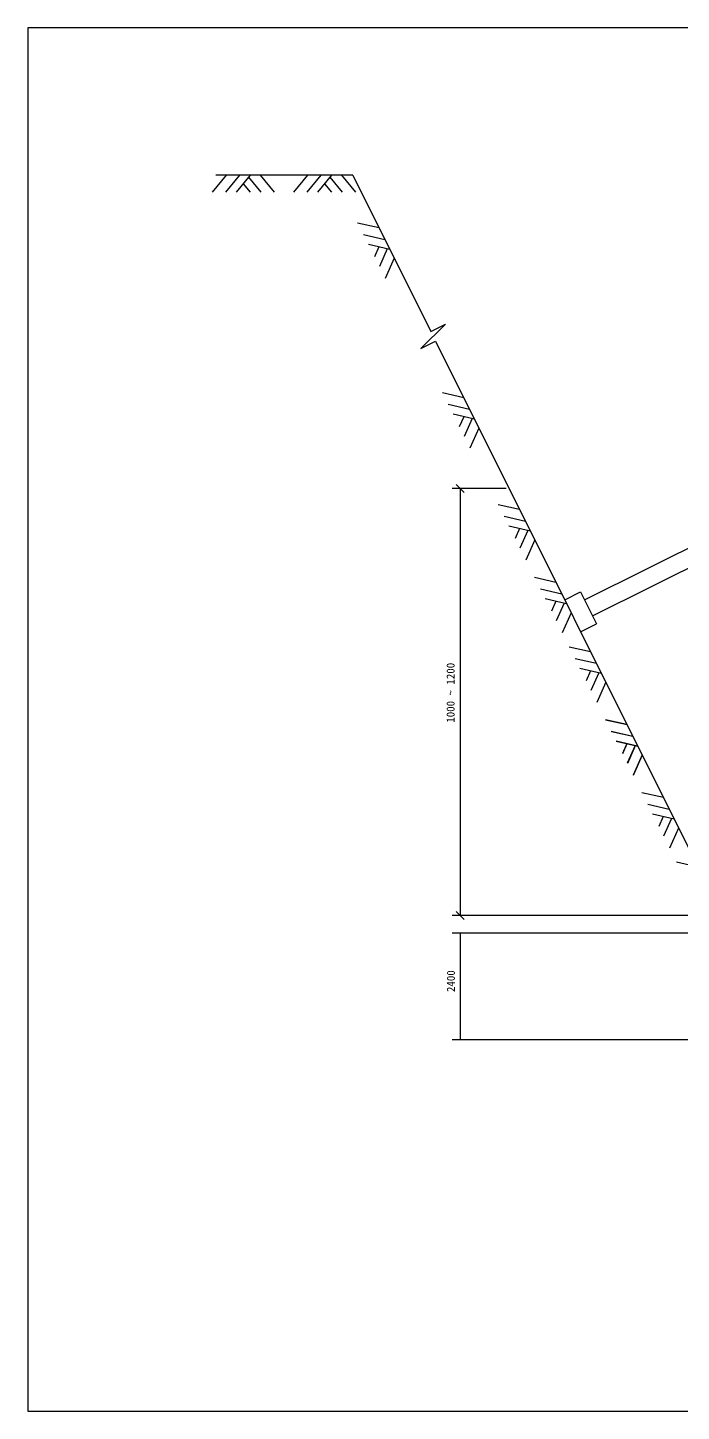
# Model space of a CAD drawing. Header units: metres. Extents: x 0 to 440, y 0 to 311.
# Drawn here: x 0 to 147, y 0 to 311.2 of the extents above; entities that cross this region are included whole.
import ezdxf

# ---------------------------------------------------------------- set-up
doc = ezdxf.new("R2010")
doc.units = ezdxf.units.M

msp = doc.modelspace()

# ---------------------------------------------------------------- linework, layer by layer
for p, q in [((440.15, 311.22), (0, 311.22)), ((0, 311.22), (0, 0)), ((44.65, 278.03), (41.51, 274.2)), ((73.1, 278.03), (42.33, 278.03)), ((47.61, 278.03), (44.47, 274.2)), ((50.05, 278.03), (46.91, 274.2)), ((49.68, 277.59), (52.46, 274.2)), ((52.28, 278.03), (55.42, 274.2)), ((62.93, 278.03), (59.79, 274.2)), ((65.89, 278.03), (62.75, 274.2)), ((68.32, 278.03), (65.19, 274.2)), ((67.96, 277.59), (70.74, 274.2)), ((70.56, 278.03), (73.7, 274.2)), ((73.1, 278.03), (90.64, 242.87)), ((48.46, 276.1), (50.02, 274.2)), ((66.74, 276.1), (68.3, 274.2)), ((79.01, 266.17), (74.19, 267.27)), ((80.34, 263.52), (75.51, 264.62)), ((81.42, 261.34), (76.6, 262.43)), ((78.99, 261.89), (77.99, 259.65)), ((80.87, 261.46), (79.08, 257.47)), ((82.42, 259.34), (80.4, 254.82)), ((93.92, 244.51), (88.43, 239.07)), ((90.64, 242.87), (93.92, 244.51)), ((88.43, 239.07), (91.72, 240.71)), ((91.72, 240.71), (185.34, 53.06)), ((98.06, 227.99), (93.24, 229.09)), ((99.38, 225.34), (94.56, 226.44)), ((100.47, 223.16), (95.65, 224.25)), ((98.04, 223.71), (97.03, 221.47)), ((99.92, 223.29), (98.12, 219.29)), ((101.47, 221.16), (99.44, 216.64)), ((125.22, 182.52), (183.9, 211.79)), ((107.63, 207.56), (95.42, 207.56)), ((98.12, 206.66), (96.32, 208.46)), ((97.22, 207.56), (97.22, 111.56)), ((127, 178.94), (183.9, 207.32)), ((110.62, 202.82), (105.79, 203.92)), ((111.94, 200.17), (107.12, 201.27)), ((113.03, 197.99), (108.2, 199.09)), ((110.6, 198.54), (109.59, 196.3)), ((112.47, 198.12), (110.68, 194.12)), ((114.03, 195.99), (112, 191.47)), ((118.78, 186.46), (113.95, 187.56)), ((120.1, 183.81), (115.28, 184.91)), ((120.75, 182.52), (124.33, 184.31)), ((124.33, 184.31), (127.9, 177.15)), ((121.19, 181.63), (116.36, 182.73)), ((118.76, 182.19), (117.75, 179.95)), ((120.63, 181.76), (118.84, 177.77)), ((122.19, 179.63), (120.16, 175.12)), ((124.32, 175.36), (127.9, 177.15)), ((126.59, 170.82), (121.76, 171.91)), ((127.91, 168.17), (123.08, 169.27)), ((129, 165.99), (124.17, 167.08)), ((126.56, 166.54), (125.56, 164.3)), ((128.44, 166.11), (126.65, 162.12)), ((129.99, 163.98), (127.97, 159.47)), ((134.75, 154.46), (129.92, 155.56)), ((134.78, 154.39), (129.95, 155.49)), ((136.07, 151.81), (131.24, 152.91)), ((136.1, 151.75), (131.28, 152.84)), ((137.16, 149.63), (132.33, 150.73)), ((137.19, 149.56), (132.36, 150.66)), ((134.72, 150.18), (133.72, 147.95)), ((134.76, 150.12), (133.75, 147.88)), ((136.6, 149.76), (134.81, 145.76)), ((136.63, 149.69), (134.84, 145.7)), ((138.15, 147.63), (136.13, 143.11)), ((138.19, 147.56), (136.16, 143.05)), ((142.94, 138.04), (138.11, 139.13)), ((144.26, 135.39), (139.44, 136.48)), ((145.35, 133.21), (140.52, 134.3)), ((142.92, 133.76), (141.91, 131.52)), ((144.79, 133.33), (143, 129.34)), ((146.35, 131.2), (144.32, 126.69)), ((150.75, 122.39), (145.92, 123.49)), ((96.32, 112.46), (98.12, 110.66)), ((155.53, 111.56), (95.42, 111.56)), ((157.52, 107.56), (95.42, 107.56)), ((97.22, 107.56), (97.22, 83.56)), ((187.27, 83.56), (95.42, 83.56)), ((0, 0), (440.15, 0))]:
    msp.add_line(p, q)

# ---------------------------------------------------------------- texts
for s, p in [('1000 ~ 1200', (95.99, 154.89)), ('2400', (96.06, 94.31))]:
    msp.add_text(s, height=1.8, rotation=90).set_placement(p)

doc.saveas('drawing.dxf')
